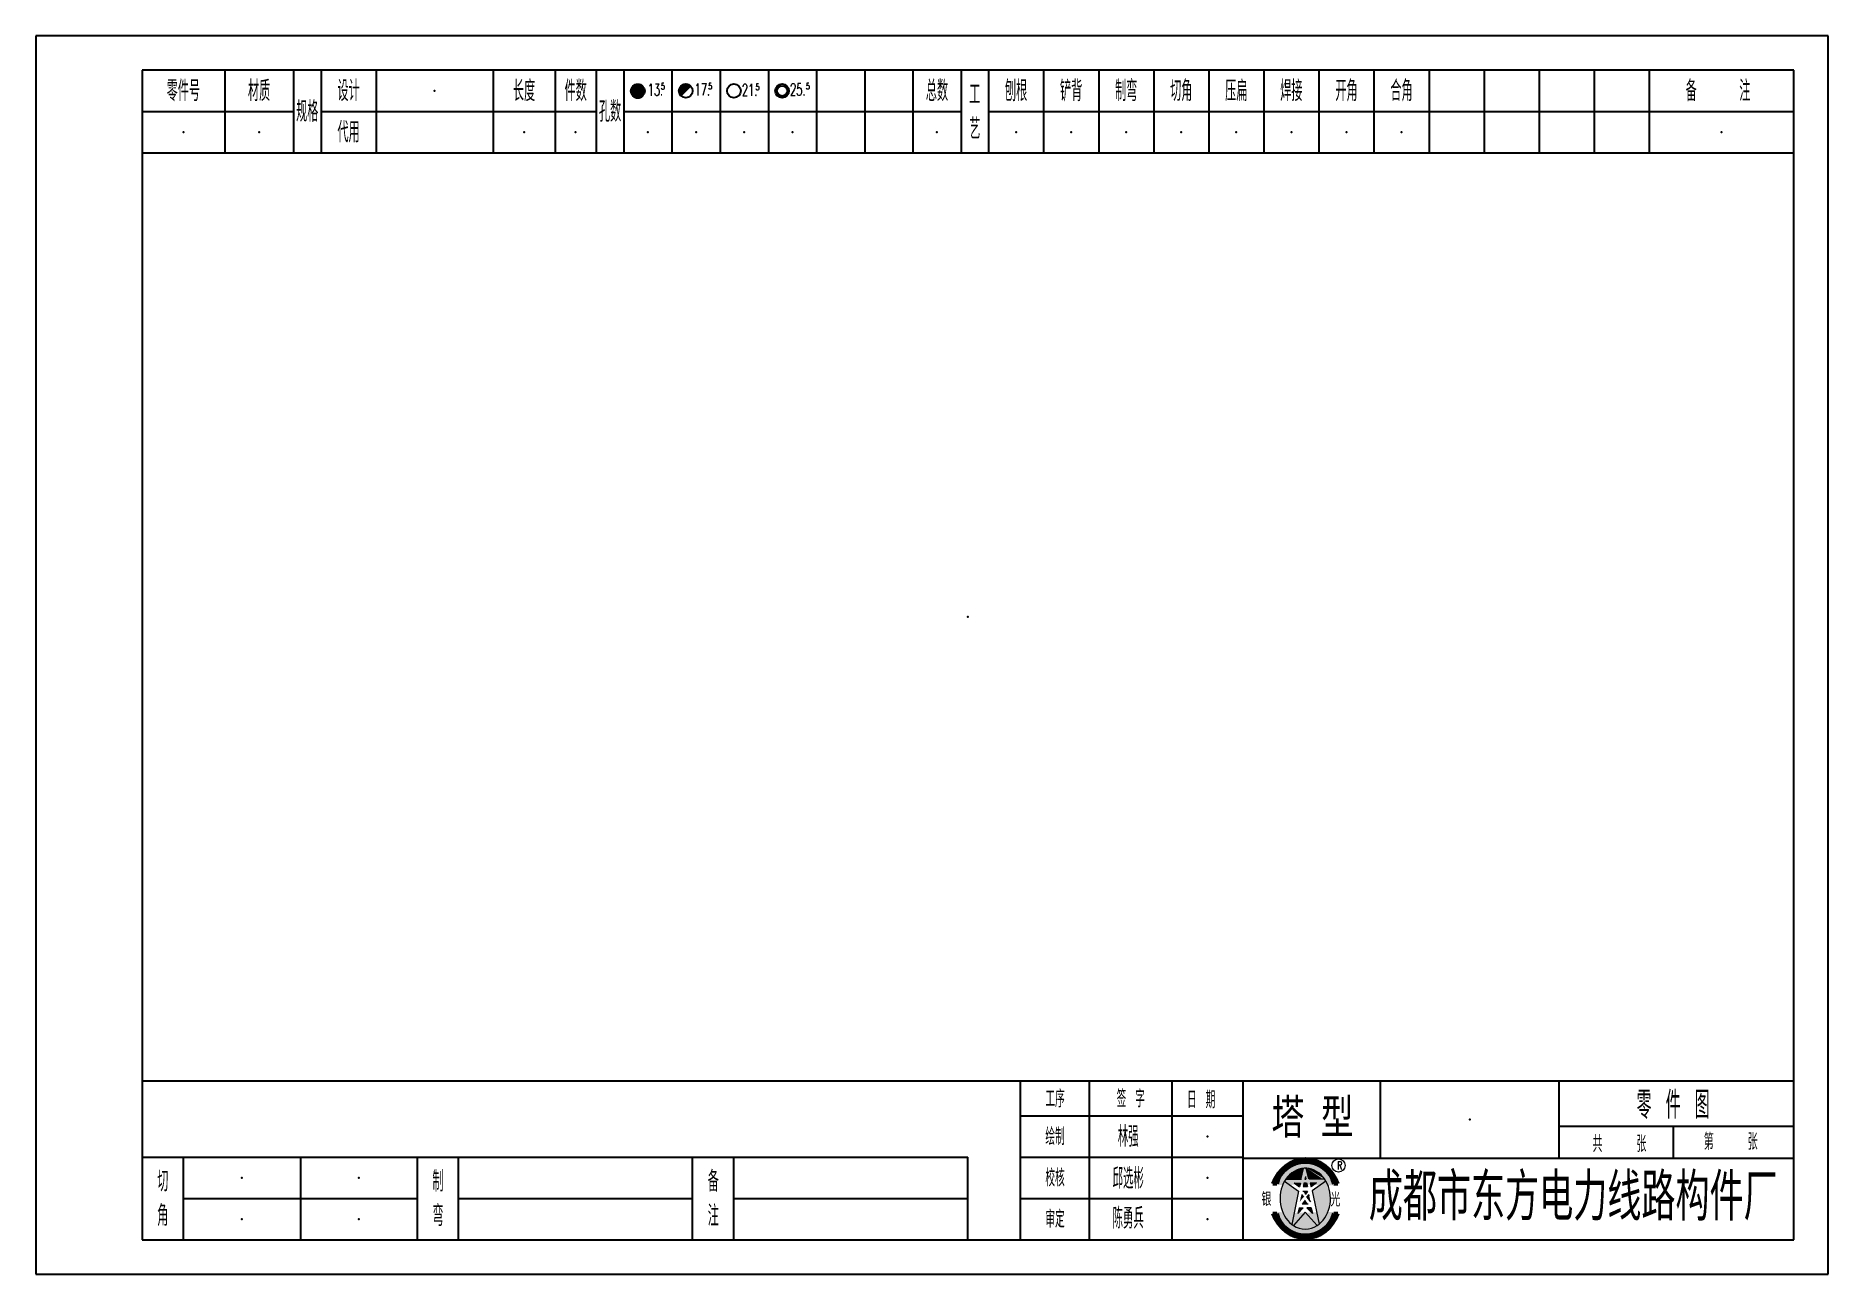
# Model space of a CAD drawing. Header units: millimetres. Extents: x 0 to 260, y 0 to 180.
import ezdxf

# ---------------------------------------------------------------- set-up
doc = ezdxf.new("R2010")
doc.units = ezdxf.units.MM
doc.header["$LTSCALE"] = 20
for name, color, linetype, lineweight in [('0.可见轮廓线', 7, 'Continuous', 25), ('11.文字标注', 7, 'Continuous', 13), ('3', 1, 'Continuous', 18)]:
    doc.layers.add(name, color=color, linetype=linetype, lineweight=lineweight)
doc.styles.get("Standard").update_dxf_attribs({"font": 'simplex', "width": 0.7, "bigfont": 'gbhzfs.shx'})
doc.styles.add('SYMBOL_TXT', font='txt.shx', dxfattribs={"width": 0.6})
doc.styles.add('TITLE_TXT', font='simplex.shx', dxfattribs={"width": 0.75, "height": 2.5, "bigfont": 'gbhzfs.shx'})
pattern_1 = [(0, (-3, 0), (0, 0.0125), [])]

# ---------------------------------------------------------------- blocks, each defined once
blk = doc.blocks.new('M24_HOLE')
at = {"color": 7}
for radius in [2, 1.5]:
    blk.add_circle((-3, 0), radius, dxfattribs=at)
at = {"color": 7, "attachment_point": 1, "style": 'SYMBOL_TXT'}
for s, insert, char_height, width in [('25.', (-0.69, 2.13), 3.5, 2.4294), ('5', (3.93, 2.25), 1.8, 1.9435)]:
    blk.add_mtext(s, dxfattribs=dict(at, insert=insert, char_height=char_height, width=width))
blk = doc.blocks.new('M20_HOLE')
at = {"color": 7}
blk.add_circle((-3, 0), 2, dxfattribs=at)
at = {"color": 7, "attachment_point": 1, "style": 'SYMBOL_TXT'}
for s, insert, char_height, width in [('21.', (-0.69, 2.01), 3.5, 6.0735), ('5', (3.32, 2.01), 1.8, 1.4576)]:
    blk.add_mtext(s, dxfattribs=dict(at, insert=insert, char_height=char_height, width=width))
blk = doc.blocks.new('M16_HOLE')
h = blk.add_hatch()
h.set_pattern_fill('LINE', scale=0.1, style=0)
h.set_pattern_definition(pattern_1)
h.paths.add_polyline_path([(-1.59, 1.41, 0.668179), (-5, 0, 0.198912), (-4.41, -1.41)])
at = {"color": 7}
blk.add_circle((-3, 0), 2, dxfattribs=at)
at = {"color": 7, "attachment_point": 1, "style": 'SYMBOL_TXT'}
for s, insert, char_height, width in [('17.', (-0.44, 2.13), 3.5, 6.3164), ('5', (3.56, 2.25), 1.8, 1.822)]:
    blk.add_mtext(s, dxfattribs=dict(at, insert=insert, char_height=char_height, width=width))
blk = doc.blocks.new('M12_HOLE')
h = blk.add_hatch()
h.set_pattern_fill('LINE', scale=0.1, style=0)
h.set_pattern_definition(pattern_1)
h.paths.add_polyline_path([(-5, 0, 1), (-1, 0, 1)])
at = {"color": 7}
blk.add_circle((-3, 0), 2, dxfattribs=at)
at = {"color": 7, "attachment_point": 1, "style": 'SYMBOL_TXT'}
for s, insert, char_height, width in [('13\\f??|b0|i0|c0|p54;.', (-0.12, 2.11), 3.5, 5.7075), ('5', (3.74, 2.26), 1.8, 2.9309)]:
    blk.add_mtext(s, dxfattribs=dict(at, insert=insert, char_height=char_height, width=width))
blk = doc.blocks.new('厂标')
h = blk.add_hatch(color=256)
edge = h.paths.add_edge_path()
edge.add_ellipse((568.34, -1112.98), major_axis=(-0.16, -5.76), ratio=0.881641, start_angle=113.3645, end_angle=249.4483, ccw=False)
edge.add_line((573.06, -1110.83), (572.47, -1110.83))
edge.add_arc((568.35, -1111.92), 4.26, 14.8593, 165.1407)
edge.add_line((564.23, -1110.83), (563.64, -1110.83))
h = blk.add_hatch(color=1)
edge = h.paths.add_edge_path()
edge.add_line((563.64, -1110.83), (564.23, -1110.83))
edge.add_arc((568.35, -1111.92), 4.26, 14.8593, 165.1407, ccw=False)
edge.add_line((572.47, -1110.83), (573.06, -1110.83))
edge.add_ellipse((568.34, -1112.98), major_axis=(-0.16, -5.76), ratio=0.881641, start_angle=113.3645, end_angle=249.4483)
h = blk.add_hatch(color=5)
edge = h.paths.add_edge_path()
edge.add_line((572.47, -1110.83), (573.06, -1110.83))
edge.add_ellipse((568.34, -1112.98), major_axis=(-0.16, -5.76), ratio=0.881641, start_angle=113.3645, end_angle=249.4483)
edge.add_line((563.64, -1110.83), (564.23, -1110.83))
edge.add_arc((568.35, -1111.92), 4.26, 14.8593, 165.1407, ccw=False)
h = blk.add_hatch(color=7)
edge = h.paths.add_edge_path()
edge.add_line((563.64, -1110.83), (564.23, -1110.83))
edge.add_arc((568.35, -1111.92), 4.26, 14.8593, 165.1407, ccw=False)
edge.add_line((572.47, -1110.83), (573.06, -1110.83))
edge.add_ellipse((568.34, -1112.98), major_axis=(-0.16, -5.76), ratio=0.881641, start_angle=113.3645, end_angle=249.4483)
at = {"layer": '0.可见轮廓线'}
h = blk.add_hatch(color=7, dxfattribs=at)
edge = h.paths.add_edge_path()
edge.add_line((567.79, -1110.15), (568.17, -1108.54))
edge.add_ellipse((568.34, -1112.98), major_axis=(0, 4.43), ratio=0.827577, start_angle=362.5346, end_angle=410.4829)
edge.add_line((565.5, -1110.15), (567.79, -1110.15))
h = blk.add_hatch(color=7, dxfattribs=at)
edge = h.paths.add_edge_path()
edge.add_line((568.92, -1110.15), (568.54, -1108.54))
edge.add_ellipse((568.37, -1112.98), major_axis=(0, 4.43), ratio=0.827577, start_angle=-50.4829, end_angle=-2.5346, ccw=False)
edge.add_line((571.2, -1110.15), (568.92, -1110.15))
h = blk.add_hatch(color=7, dxfattribs=at)
edge = h.paths.add_edge_path()
edge.add_ellipse((568.34, -1112.98), major_axis=(0, 4.43), ratio=0.827577, start_angle=414.7419, end_angle=507.5633)
edge.add_line((566.37, -1116.72), (567.36, -1111.9))
edge.add_line((567.36, -1111.9), (565.34, -1110.42))
for points in [[(567.65, -1110.71), (567.52, -1111.28), (566.75, -1110.68)], [(568.01, -1111.9), (568.68, -1111.9), (568.34, -1112.33)], [(568.16, -1110.69), (568.54, -1110.69), (568.66, -1111.24), (568.04, -1111.24)], [(568.27, -1110.15), (568.44, -1110.15), (568.35, -1109.75)], [(569.05, -1110.71), (569.18, -1111.28), (569.95, -1110.68)], [(567.44, -1114.31), (567.27, -1115.15), (568.05, -1114.31)], [(568.07, -1112.77), (567.54, -1113.43), (567.78, -1112.39)], [(568.34, -1113.21), (568.76, -1113.77), (567.91, -1113.77)], [(568.89, -1112.38), (568.59, -1112.77), (569.1, -1113.43)], [(569.2, -1114.31), (568.59, -1114.31), (569.37, -1115.15)]]:
    blk.add_hatch(color=7, dxfattribs=at).paths.add_polyline_path(points)
h = blk.add_hatch(color=7, dxfattribs=at)
edge = h.paths.add_edge_path()
edge.add_line((571.33, -1110.42), (569.36, -1111.86))
edge.add_line((569.36, -1111.86), (570.37, -1116.67))
edge.add_ellipse((568.34, -1112.98), major_axis=(0, 4.43), ratio=0.827577, start_angle=213.6231, end_angle=305.2581)
h = blk.add_hatch(color=7, dxfattribs=at)
edge = h.paths.add_edge_path()
edge.add_line((568.34, -1114.96), (570.06, -1116.89))
edge.add_ellipse((568.34, -1112.98), major_axis=(0, 4.43), ratio=0.827577, start_angle=152.1108, end_angle=208.0267, ccw=False)
edge.add_line((566.62, -1116.89), (568.34, -1114.96))
at = {"layer": '3'}
h = blk.add_hatch(color=7, dxfattribs=at)
edge = h.paths.add_edge_path()
edge.add_ellipse((568.34, -1112.98), major_axis=(-0.16, -5.76), ratio=0.881641, start_angle=113.3645, end_angle=249.4483, ccw=False)
edge.add_line((573.06, -1110.83), (572.47, -1110.83))
edge.add_arc((568.35, -1111.92), 4.26, 14.8593, 165.1407)
edge.add_line((564.23, -1110.83), (563.64, -1110.83))
h = blk.add_hatch(color=7, dxfattribs=at)
edge = h.paths.add_edge_path()
edge.add_arc((568.35, -1114.05), 4.26, 194.8593, 345.1407)
edge.add_line((572.47, -1115.14), (573.06, -1115.14))
edge.add_ellipse((568.34, -1112.98), major_axis=(-0.16, 5.76), ratio=0.881641, start_angle=110.5517, end_angle=246.6355, ccw=False)
edge.add_line((563.64, -1115.14), (564.23, -1115.14))
at = {"lineweight": 50}
for p, q in [((563.64, -1110.83), (564.23, -1110.83)), ((572.47, -1110.83), (573.06, -1110.83)), ((563.64, -1115.14), (564.23, -1115.14)), ((572.47, -1115.14), (573.06, -1115.14))]:
    blk.add_line(p, q, dxfattribs=at)
for p, q in [((565.34, -1110.42), (567.36, -1111.9)), ((565.5, -1110.15), (567.79, -1110.15)), ((567.36, -1111.9), (566.37, -1116.72)), ((566.75, -1110.68), (567.65, -1110.71)), ((568.01, -1111.9), (568.68, -1111.9)), ((568.16, -1110.69), (568.04, -1111.24)), ((568.16, -1110.69), (568.54, -1110.69)), ((568.27, -1110.15), (568.44, -1110.15)), ((568.54, -1110.69), (568.66, -1111.24)), ((571.2, -1110.15), (568.92, -1110.15)), ((569.95, -1110.68), (569.05, -1110.71)), ((569.05, -1110.71), (569.18, -1111.28)), ((571.33, -1110.42), (569.36, -1111.86)), ((569.36, -1111.86), (570.37, -1116.67)), ((567.44, -1114.31), (567.27, -1115.15)), ((567.78, -1112.39), (568.07, -1112.77)), ((569.2, -1114.31), (568.59, -1114.31)), ((568.34, -1114.96), (566.62, -1116.89)), ((568.34, -1114.96), (570.06, -1116.89))]:
    blk.add_line(p, q)
at = {"color": 7}
for p, q in [((566.75, -1110.68), (567.52, -1111.28)), ((567.65, -1110.71), (567.52, -1111.28)), ((568.04, -1111.24), (568.66, -1111.24)), ((568.35, -1109.75), (568.27, -1110.15)), ((568.35, -1109.75), (568.44, -1110.15)), ((569.95, -1110.68), (569.18, -1111.28)), ((568.05, -1114.31), (567.27, -1115.15)), ((567.44, -1114.31), (568.05, -1114.31)), ((568.34, -1113.21), (567.91, -1113.77)), ((568.76, -1113.77), (567.91, -1113.77)), ((568.59, -1112.77), (569.1, -1113.43)), ((568.59, -1112.77), (569.1, -1113.43)), ((568.59, -1114.31), (569.37, -1115.15)), ((569.2, -1114.31), (569.37, -1115.15))]:
    blk.add_line(p, q, dxfattribs=at)
at = {"lineweight": 50}
for centre, start, end in [((568.35, -1111.92), 14.8593, 165.1407), ((568.35, -1114.05), 194.8593, 345.1407)]:
    blk.add_arc(centre, 4.26, start, end, dxfattribs=at)
at = {"lineweight": 50, "extrusion": (0, 0, -1)}
blk.add_ellipse((568.34, -1112.98), major_axis=(-0.16, -5.76), ratio=0.881641, start_param=1.929491, end_param=4.304602, dxfattribs=at)
for start_param, end_param in [(6.327422, 7.164278), (6.227693, 6.327422), (5.402093, 6.227693), (7.238612, 8.858651), (7.164278, 7.238612), (3.728426, 5.327759), (5.327889, 5.402093), (2.575466, 2.654835), (2.654835, 3.63075), (3.63075, 3.728426)]:
    blk.add_ellipse((568.34, -1112.98), major_axis=(0, 4.43), ratio=0.827577, start_param=start_param, end_param=end_param)
at = {"lineweight": 50}
blk.add_ellipse((568.34, -1112.98), major_axis=(-0.16, 5.76), ratio=0.881641, start_param=1.929491, end_param=4.304602, dxfattribs=at)
at = {"layer": '0.可见轮廓线'}
for p, q in [((568.92, -1110.15), (568.54, -1108.54)), ((568.59, -1112.77), (568.89, -1112.38))]:
    blk.add_line(p, q, dxfattribs=at)
at = {"layer": '0.可见轮廓线', "color": 7}
blk.add_line((568.34, -1112.33), (568.68, -1111.9), dxfattribs=at)
at = {"layer": '3'}
blk.add_circle((573.16, -1108.17), 0.954, dxfattribs=at)
at = {"width": 0.7}
blk.add_text('R', height=1.16, dxfattribs=at).set_placement((572.98, -1108.73))
at = {"color": 7, "lineweight": -2}
for s, p in [('银', (561.98, -1114.06)), ('光', (572, -1114.12))]:
    blk.add_text(s, height=2, dxfattribs=at).set_placement(p)

msp = doc.modelspace()

# ---------------------------------------------------------------- linework, layer by layer
for p, q in [((0, 180), (0, 0)), ((260.44, 180), (0, 180)), ((260.44, 0), (260.44, 180)), ((15.44, 175), (15.44, 5)), ((255.44, 175), (15.44, 175)), ((27.44, 175), (27.44, 163)), ((37.44, 175), (37.44, 163)), ((41.44, 175), (41.44, 163)), ((49.44, 175), (49.44, 163)), ((66.44, 175), (66.44, 163)), ((75.44, 175), (75.44, 163)), ((81.44, 175), (81.44, 163)), ((85.44, 175), (85.44, 163)), ((92.44, 175), (92.44, 163)), ((99.44, 175), (99.44, 163)), ((106.44, 175), (106.44, 163)), ((113.44, 175), (113.44, 163)), ((120.44, 175), (120.44, 163)), ((127.44, 175), (127.44, 163)), ((134.44, 175), (134.44, 163)), ((138.44, 175), (138.44, 163)), ((146.44, 175), (146.44, 163)), ((154.44, 175), (154.44, 163)), ((162.44, 175), (162.44, 163)), ((170.44, 175), (170.44, 163)), ((178.44, 175), (178.44, 163)), ((186.44, 175), (186.44, 163)), ((194.44, 175), (194.44, 163)), ((202.44, 175), (202.44, 163)), ((210.44, 175), (210.44, 163)), ((218.44, 175), (218.44, 163)), ((226.44, 175), (226.44, 163)), ((234.44, 175), (234.44, 163)), ((255.44, 5), (255.44, 175)), ((15.44, 169), (37.44, 169)), ((41.44, 169), (81.44, 169)), ((85.44, 169), (134.44, 169)), ((138.44, 169), (255.44, 169)), ((15.44, 163), (255.44, 163)), ((15.44, 28.08), (255.44, 28.08)), ((143.1, 5), (143.1, 28.08)), ((153.1, 5), (153.1, 28.08)), ((165.1, 5), (165.1, 28.08)), ((175.43, 5), (175.43, 28.08)), ((195.36, 28.08), (195.36, 16.88)), ((221.34, 16.88), (221.34, 28.08)), ((143.1, 23), (175.43, 23)), ((221.34, 21.5), (255.44, 21.5)), ((237.94, 21.5), (237.94, 16.88)), ((15.44, 17), (135.44, 17)), ((21.44, 5), (21.44, 17)), ((38.44, 17), (38.44, 5)), ((55.44, 5), (55.44, 17)), ((61.44, 5), (61.44, 17)), ((95.44, 5), (95.44, 17)), ((101.44, 5), (101.44, 17)), ((135.44, 5), (135.44, 17)), ((143.1, 17), (175.43, 17)), ((175.43, 16.88), (255.44, 16.88)), ((21.44, 11), (55.44, 11)), ((61.44, 11), (95.44, 11)), ((101.44, 11), (135.44, 11)), ((143.1, 11), (175.43, 11)), ((15.44, 5), (255.44, 5)), ((0, 0), (260.44, 0))]:
    msp.add_line(p, q)
msp.add_lwpolyline([(86.47, 171.98, -1), (88.47, 171.98, -1)], format="xyb", close=True)
for p in [(57.94, 172), (21.44, 166), (32.44, 166), (70.94, 166), (78.44, 166), (88.94, 166), (95.94, 166), (102.94, 166), (109.94, 166), (130.94, 166), (142.44, 166), (150.44, 166), (158.44, 166), (166.44, 166), (174.44, 166), (182.44, 166), (190.44, 166), (198.44, 166), (244.94, 166), (135.44, 95.54), (208.35, 22.48), (170.26, 20), (29.94, 14), (46.94, 14), (170.26, 14), (29.94, 8), (46.94, 8), (170.26, 8)]:
    msp.add_point(p)

# ---------------------------------------------------------------- block references
at = {"xscale": 0.5, "yscale": 0.5, "zscale": 0.5}
for name, p in [('M12_HOLE', (88.97, 171.98)), ('M16_HOLE', (95.94, 172)), ('M20_HOLE', (102.94, 172)), ('M24_HOLE', (109.94, 172))]:
    msp.add_blockref(name, p, dxfattribs=at)
at = {"layer": '11.文字标注'}
msp.add_blockref('厂标', (-383.88, 1123.96), dxfattribs=at)

# ---------------------------------------------------------------- texts
at = {"attachment_point": 5}
for s, insert, char_height, width, style in [('零件号', (21.44, 172), 3, 15, 'TITLE_TXT'), ('材质', (32.44, 172), 3, 8, 'TITLE_TXT'), ('设计', (45.44, 172), 3, 8, 'TITLE_TXT'), ('长度', (70.94, 172), 3, 8, 'TITLE_TXT'), ('件数', (78.44, 172), 3, 6, 'TITLE_TXT'), ('总数', (130.94, 172), 3, 7, 'TITLE_TXT'), ('工\\P艺', (136.44, 169), 3, 4, 'TITLE_TXT'), ('刨根', (142.44, 172), 3, 8, 'TITLE_TXT'), ('铲背', (150.44, 172), 3, 8, 'TITLE_TXT'), ('制弯', (158.44, 172), 3, 8, 'TITLE_TXT'), ('切角', (166.44, 172), 3, 8, 'TITLE_TXT'), ('压扁', (174.44, 172), 3, 8, 'TITLE_TXT'), ('焊接', (182.44, 172), 3, 8, 'TITLE_TXT'), ('开角', (190.44, 172), 3, 8, 'TITLE_TXT'), ('合角', (198.44, 172), 3, 8, 'TITLE_TXT'), ('备    注', (244.44, 172), 3, 22, 'TITLE_TXT'), ('规格', (39.44, 169), 3, 4, 'TITLE_TXT'), ('孔数', (83.44, 169), 3, 4, 'TITLE_TXT'), ('代用', (45.44, 166), 3, 8, 'TITLE_TXT'), ('工序', (148.1, 25.5), 2.5, 10, 'TITLE_TXT'), ('签 字', (159.1, 25.5), 2.5, 12, 'TITLE_TXT'), ('日 期', (169.34, 25.35), 2.5, 12, 'TITLE_TXT'), ('{\\H1.6x;零 件 图}', (237.91, 24.57), 2.5, 21.4996, 'TITLE_TXT'), ('绘制', (148.1, 20), 2.5, 10, 'TITLE_TXT'), ('共    张', (230.12, 18.94), 2.4, 14, 'TITLE_TXT'), ('第    张', (246.28, 19.26), 2.4, 14, 'TITLE_TXT'), ('切\\P角', (18.44, 11), 3, 6, 'TITLE_TXT'), ('制\\P弯', (58.44, 11), 3, 6, 'TITLE_TXT'), ('备\\P注', (98.44, 11), 3, 6, 'TITLE_TXT'), ('校核', (148.1, 14), 2.5, 10, 'TITLE_TXT'), ('{\\fLiSu|b0|i0|c134|p49;成都市东方电力线路构件厂}', (223.4, 11.11), 6.05, 66.0433, 'SYMBOL_TXT'), ('审定', (148.1, 8), 2.5, 10, 'TITLE_TXT')]:
    msp.add_mtext(s, dxfattribs=dict(at, insert=insert, char_height=char_height, width=width, style=style))
for s, insert, char_height, width in [('{\\fFangSong_GB2312|b0|i0|c134|p49;塔 型}', (185.51, 22.62), 5, 18.3555), ('林强', (158.73, 19.99), 3, 12), ('邱选彬', (158.73, 13.93), 3, 12), ('陈勇兵', (158.73, 8.12), 3, 12)]:
    msp.add_mtext(s, dxfattribs=dict(at, insert=insert, char_height=char_height, width=width))

doc.saveas('drawing.dxf')
